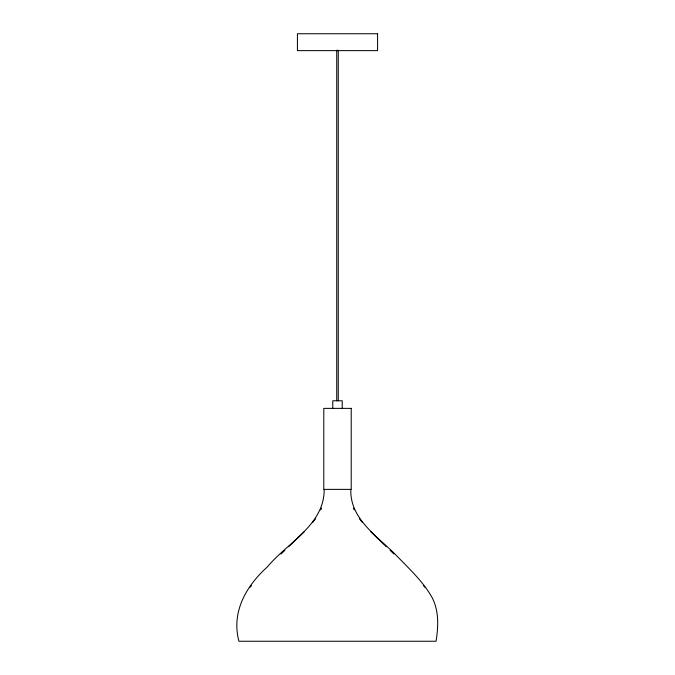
<?xml version="1.0" encoding="UTF-8"?>
<svg xmlns="http://www.w3.org/2000/svg" width="675" height="675" viewBox="0 0 675 675"><rect width="100%" height="100%" fill="white"/><g stroke="black" fill="none" stroke-linecap="round" stroke-linejoin="round"><path stroke-width="1.01" d="M324.169 489.375C324.506 524.914 287.297 542.675 267.3 567C246.156 585.9 231.078 612.217 238.95 641.25L436.05 641.25C438.404 626.619 439.113 610.883 432 597.375C423.225 581.85 410.029 569.573 397.744 556.875C379.24 537.325 349.667 519.775 350.831 489.375M320.726 509.929L321.646 508.089M312.517 522.602L315.63 518.712M250.172 587.25L251.471 585.689M304.425 531.562L288.647 546.75M281.053 553.981L284.85 550.37M386.353 546.75L370.575 531.562M390.15 550.37L393.947 553.981M423.529 585.689L424.828 587.25M359.37 518.712L362.483 522.602M353.354 508.089L354.274 509.929M342.225 408.375L342.225 400.781L332.775 400.781L332.775 408.375M338.259 400.781L338.259 50.288L336.741 50.288L336.741 400.781M377.578 33.75L297.422 33.75L297.422 50.625L377.578 50.625L377.578 33.75M351.211 408.375L323.789 408.375L323.789 489.375L351.211 489.375L351.211 408.375"/></g></svg>
